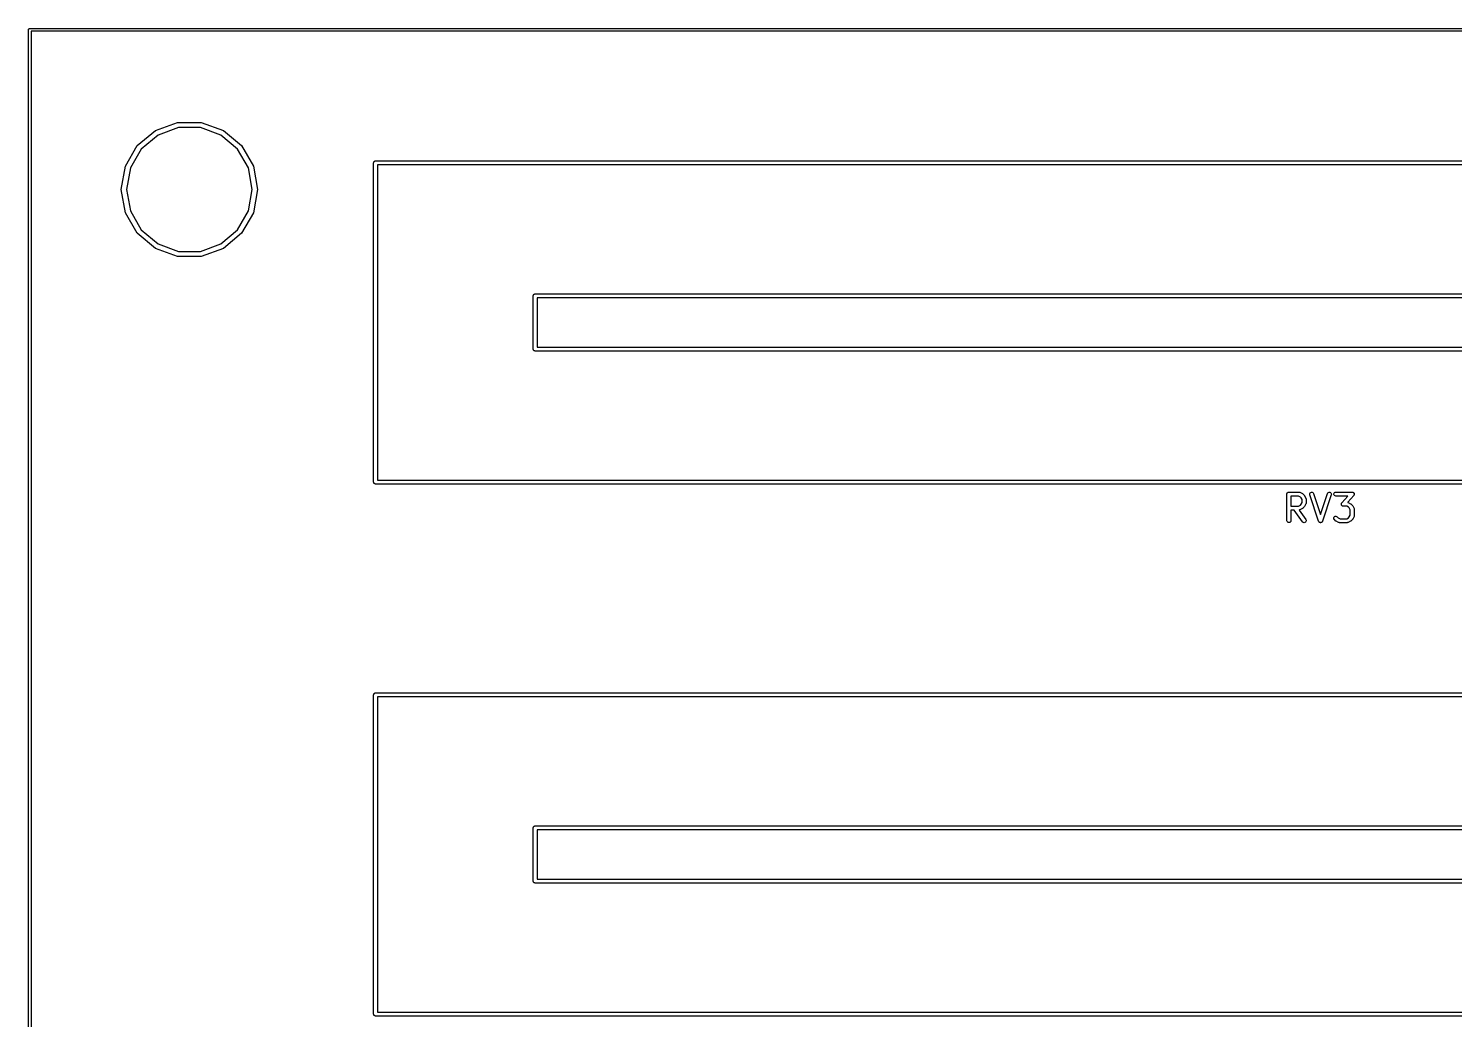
# Model space of a CAD drawing. Extents: x 21 to 201, y -164 to -39.
# Drawn here: x 20.9 to 74.6, y -76.2 to -39 of the extents above; entities that cross this region are included whole.
import ezdxf

# ---------------------------------------------------------------- set-up
doc = ezdxf.new("R2010")
doc.units = 0
doc.header["$MEASUREMENT"] = 0
doc.layers.add('BLACK', color=7, linetype='CONTINUOUS')

msp = doc.modelspace()

# ---------------------------------------------------------------- linework, layer by layer
at = {"layer": 'Black'}
for p, q in [((20.95, -39), (20.9508, -38.9957)), ((20.95, -164), (20.95, -39)), ((20.9508, -38.9913), (20.9523, -38.9872)), ((20.9508, -38.9957), (20.9508, -38.9913)), ((20.9523, -38.9872), (20.953, -38.9829)), ((20.953, -38.9829), (20.9552, -38.9791)), ((20.9552, -38.9791), (20.9567, -38.975)), ((20.9567, -38.975), (20.9595, -38.9716)), ((20.9595, -38.9716), (20.9617, -38.9679)), ((20.9617, -38.9679), (20.965, -38.965)), ((20.965, -38.965), (20.9679, -38.9617)), ((20.9679, -38.9617), (20.9716, -38.9595)), ((20.9716, -38.9595), (20.975, -38.9567)), ((20.975, -38.9567), (20.9791, -38.9552)), ((20.9791, -38.9552), (20.9829, -38.953)), ((20.9829, -38.953), (20.9872, -38.9523)), ((20.9872, -38.9523), (20.9913, -38.9508)), ((20.9913, -38.9508), (20.9957, -38.9508)), ((20.9957, -38.9508), (21, -38.95)), ((21, -38.95), (201, -38.95)), ((21.05, -39.05), (21.05, -163.95)), ((200.95, -39.05), (21.05, -39.05)), ((25.0372, -43.353), (25.7189, -42.7811)), ((25.7189, -42.7811), (26.5551, -42.4767)), ((26.5898, -42.6737), (25.8189, -42.9543)), ((26.5551, -42.4767), (27.4449, -42.4767)), ((27.4102, -42.6737), (26.5898, -42.6737)), ((28.1811, -42.9543), (27.4102, -42.6737)), ((27.4449, -42.4767), (28.2811, -42.7811)), ((28.2811, -42.7811), (28.9628, -43.353)), ((24.5923, -44.1237), (25.0372, -43.353)), ((25.8189, -42.9543), (25.1904, -43.4816)), ((28.8096, -43.4816), (28.1811, -42.9543)), ((28.9628, -43.353), (29.4077, -44.1237)), ((25.1904, -43.4816), (24.7802, -44.1921)), ((29.2198, -44.1921), (28.8096, -43.4816)), ((33.935, -43.9625), (33.9393, -43.9575)), ((33.9393, -43.9575), (33.9425, -43.9518)), ((33.9425, -43.9518), (33.9476, -43.9476)), ((33.9476, -43.9476), (33.9518, -43.9425)), ((33.9518, -43.9425), (33.9575, -43.9393)), ((33.9575, -43.9393), (33.9625, -43.935)), ((33.9625, -43.935), (33.9687, -43.9328)), ((33.9687, -43.9328), (33.9743, -43.9295)), ((33.9743, -43.9295), (33.9808, -43.9284)), ((33.9808, -43.9284), (33.987, -43.9261)), ((33.987, -43.9261), (33.9935, -43.9261)), ((33.9935, -43.9261), (34, -43.925)), ((34, -43.925), (96, -43.925)), ((24.4378, -45), (24.5923, -44.1237)), ((24.7802, -44.1921), (24.6378, -45)), ((29.3622, -45), (29.2198, -44.1921)), ((29.4077, -44.1237), (29.5622, -45)), ((33.925, -44), (33.9261, -43.9935)), ((33.925, -56), (33.925, -44)), ((33.9261, -43.987), (33.9284, -43.9808)), ((33.9261, -43.9935), (33.9261, -43.987)), ((33.9284, -43.9808), (33.9295, -43.9743)), ((33.9295, -43.9743), (33.9328, -43.9687)), ((33.9328, -43.9687), (33.935, -43.9625)), ((95.925, -44.075), (34.075, -44.075)), ((34.075, -44.075), (34.075, -55.925)), ((24.5923, -45.8763), (24.4378, -45)), ((24.6378, -45), (24.7802, -45.8079)), ((29.2198, -45.8079), (29.3622, -45)), ((29.5622, -45), (29.4077, -45.8763)), ((25.0372, -46.647), (24.5923, -45.8763)), ((24.7802, -45.8079), (25.1904, -46.5184)), ((28.8096, -46.5184), (29.2198, -45.8079)), ((29.4077, -45.8763), (28.9628, -46.647)), ((25.1904, -46.5184), (25.8189, -47.0457)), ((28.1811, -47.0457), (28.8096, -46.5184)), ((25.7189, -47.2189), (25.0372, -46.647)), ((25.8189, -47.0457), (26.5898, -47.3263)), ((27.4102, -47.3263), (28.1811, -47.0457)), ((28.9628, -46.647), (28.2811, -47.2189)), ((26.5551, -47.5233), (25.7189, -47.2189)), ((27.4449, -47.5233), (26.5551, -47.5233)), ((26.5898, -47.3263), (27.4102, -47.3263)), ((28.2811, -47.2189), (27.4449, -47.5233)), ((39.925, -49), (39.9261, -48.9935)), ((39.925, -51), (39.925, -49)), ((39.9261, -48.987), (39.9284, -48.9808)), ((39.9261, -48.9935), (39.9261, -48.987)), ((39.9284, -48.9808), (39.9295, -48.9743)), ((39.9295, -48.9743), (39.9328, -48.9687)), ((39.9328, -48.9687), (39.935, -48.9625)), ((39.935, -48.9625), (39.9393, -48.9575)), ((39.9393, -48.9575), (39.9425, -48.9518)), ((39.9425, -48.9518), (39.9476, -48.9476)), ((39.9476, -48.9476), (39.9518, -48.9425)), ((39.9518, -48.9425), (39.9575, -48.9393)), ((39.9575, -48.9393), (39.9625, -48.935)), ((39.9625, -48.935), (39.9687, -48.9328)), ((39.9687, -48.9328), (39.9743, -48.9295)), ((39.9743, -48.9295), (39.9808, -48.9284)), ((39.9808, -48.9284), (39.987, -48.9261)), ((39.987, -48.9261), (39.9935, -48.9261)), ((39.9935, -48.9261), (40, -48.925)), ((40, -48.925), (90, -48.925)), ((40.075, -49.075), (40.075, -50.925)), ((89.925, -49.075), (40.075, -49.075)), ((40.075, -50.925), (89.925, -50.925)), ((39.9261, -51.0065), (39.925, -51)), ((39.9261, -51.013), (39.9261, -51.0065)), ((39.9284, -51.0192), (39.9261, -51.013)), ((39.9295, -51.0257), (39.9284, -51.0192)), ((39.9328, -51.0313), (39.9295, -51.0257)), ((39.935, -51.0375), (39.9328, -51.0313)), ((39.9393, -51.0425), (39.935, -51.0375)), ((39.9425, -51.0482), (39.9393, -51.0425)), ((39.9476, -51.0524), (39.9425, -51.0482)), ((39.9518, -51.0575), (39.9476, -51.0524)), ((39.9575, -51.0607), (39.9518, -51.0575)), ((39.9625, -51.065), (39.9575, -51.0607)), ((39.9687, -51.0672), (39.9625, -51.065)), ((39.9743, -51.0705), (39.9687, -51.0672)), ((39.9808, -51.0716), (39.9743, -51.0705)), ((39.987, -51.0739), (39.9808, -51.0716)), ((39.9935, -51.0739), (39.987, -51.0739)), ((40, -51.075), (39.9935, -51.0739)), ((90, -51.075), (40, -51.075)), ((33.9261, -56.0065), (33.925, -56)), ((33.9261, -56.013), (33.9261, -56.0065)), ((33.9284, -56.0192), (33.9261, -56.013)), ((33.9295, -56.0257), (33.9284, -56.0192)), ((33.9328, -56.0313), (33.9295, -56.0257)), ((33.935, -56.0375), (33.9328, -56.0313)), ((33.9393, -56.0425), (33.935, -56.0375)), ((33.9425, -56.0482), (33.9393, -56.0425)), ((33.9476, -56.0524), (33.9425, -56.0482)), ((33.9518, -56.0575), (33.9476, -56.0524)), ((33.9575, -56.0607), (33.9518, -56.0575)), ((33.9625, -56.065), (33.9575, -56.0607)), ((33.9687, -56.0672), (33.9625, -56.065)), ((33.9743, -56.0705), (33.9687, -56.0672)), ((33.9808, -56.0716), (33.9743, -56.0705)), ((33.987, -56.0739), (33.9808, -56.0716)), ((33.9935, -56.0739), (33.987, -56.0739)), ((34, -56.075), (33.9935, -56.0739)), ((34.5, -56.075), (34, -56.075)), ((34.075, -55.925), (34.5, -55.925)), ((34.5, -55.925), (95.925, -55.925)), ((96, -56.075), (34.5, -56.075)), ((68.2583, -56.4524), (68.2595, -56.4459)), ((68.2583, -57.4524), (68.2583, -56.4524)), ((68.2595, -56.4394), (68.2617, -56.4332)), ((68.2595, -56.4459), (68.2595, -56.4394)), ((68.2617, -56.4332), (68.2629, -56.4267)), ((68.2629, -56.4267), (68.2661, -56.421)), ((68.2661, -56.421), (68.2684, -56.4149)), ((68.2684, -56.4149), (68.2726, -56.4099)), ((68.2726, -56.4099), (68.2759, -56.4042)), ((68.2759, -56.4042), (68.2809, -56.4)), ((68.2809, -56.4), (68.2851, -56.3949)), ((68.2851, -56.3949), (68.2908, -56.3916)), ((68.2908, -56.3916), (68.2958, -56.3874)), ((68.2958, -56.3874), (68.302, -56.3852)), ((68.302, -56.3852), (68.3077, -56.3819)), ((68.3077, -56.3819), (68.3141, -56.3808)), ((68.3141, -56.3808), (68.3203, -56.3785)), ((68.3203, -56.3785), (68.3269, -56.3785)), ((68.3269, -56.3785), (68.3333, -56.3774)), ((68.3333, -56.3774), (68.7143, -56.3774)), ((68.4083, -56.5274), (68.4083, -56.9012)), ((68.6966, -56.5274), (68.4083, -56.5274)), ((68.7651, -56.5616), (68.6966, -56.5274)), ((68.7143, -56.3774), (68.7185, -56.3781)), ((68.7185, -56.3781), (68.7229, -56.3779)), ((68.7229, -56.3779), (68.7313, -56.3804)), ((68.7313, -56.3804), (68.7399, -56.3819)), ((68.7399, -56.3819), (68.7437, -56.3841)), ((68.7437, -56.3841), (68.7478, -56.3853)), ((68.7478, -56.3853), (68.8431, -56.4329)), ((68.7955, -56.592), (68.7651, -56.5616)), ((68.8298, -56.6606), (68.7955, -56.592)), ((68.7955, -56.8365), (68.8298, -56.768)), ((68.8298, -56.768), (68.8298, -56.6606)), ((68.8431, -56.4329), (68.8527, -56.4401)), ((68.8527, -56.4401), (68.8626, -56.447)), ((68.8626, -56.447), (68.9102, -56.4946)), ((68.9102, -56.4946), (68.9171, -56.5044)), ((68.9171, -56.5044), (68.9242, -56.5141)), ((68.9242, -56.5141), (68.9718, -56.6093)), ((68.9718, -56.8193), (68.9242, -56.9145)), ((68.9718, -56.6093), (68.9731, -56.6135)), ((68.9731, -56.8151), (68.9718, -56.8193)), ((68.9731, -56.6135), (68.9752, -56.6172)), ((68.9752, -56.8114), (68.9731, -56.8151)), ((68.9752, -56.6172), (68.9768, -56.6259)), ((68.9768, -56.8027), (68.9752, -56.8114)), ((68.9768, -56.6259), (68.9793, -56.6343)), ((68.9793, -56.7943), (68.9768, -56.8027)), ((68.9793, -56.6343), (68.979, -56.6386)), ((68.979, -56.6386), (68.9798, -56.6429)), ((68.9798, -56.7857), (68.979, -56.79)), ((68.979, -56.79), (68.9793, -56.7943)), ((68.9798, -56.6429), (68.9798, -56.7857)), ((69.1155, -56.4503), (69.1207, -56.4248)), ((69.1193, -56.4761), (69.1155, -56.4503)), ((69.4527, -57.4761), (69.1193, -56.4761)), ((69.1207, -56.4248), (69.1344, -56.4026)), ((69.1344, -56.4026), (69.1548, -56.3864)), ((69.1548, -56.3864), (69.1795, -56.3782)), ((69.1795, -56.3782), (69.2055, -56.3789)), ((69.2055, -56.3789), (69.2297, -56.3885)), ((69.2297, -56.3885), (69.2492, -56.4058)), ((69.2492, -56.4058), (69.2616, -56.4287)), ((69.2616, -56.4287), (69.5238, -57.2152)), ((69.5238, -57.2152), (69.786, -56.4287)), ((69.9283, -56.4761), (69.595, -57.4761)), ((69.786, -56.4287), (69.7984, -56.4058)), ((69.7984, -56.4058), (69.8179, -56.3885)), ((69.8179, -56.3885), (69.8421, -56.3789)), ((69.8421, -56.3789), (69.8681, -56.3782)), ((69.8681, -56.3782), (69.8929, -56.3864)), ((69.8929, -56.3864), (69.9133, -56.4026)), ((69.9133, -56.4026), (69.9269, -56.4248)), ((69.9269, -56.4248), (69.9321, -56.4503)), ((69.9321, -56.4503), (69.9283, -56.4761)), ((70.0214, -56.4394), (70.0303, -56.4149)), ((70.0214, -56.4654), (70.0214, -56.4394)), ((70.0303, -56.4899), (70.0214, -56.4654)), ((70.0303, -56.4149), (70.047, -56.3949)), ((70.047, -56.5098), (70.0303, -56.4899)), ((70.047, -56.3949), (70.0696, -56.3819)), ((70.0696, -56.5229), (70.047, -56.5098)), ((70.0696, -56.3819), (70.0952, -56.3774)), ((70.0952, -56.5274), (70.0696, -56.5229)), ((70.0952, -56.3774), (70.7143, -56.3774)), ((70.549, -56.5274), (70.0952, -56.5274)), ((70.3071, -56.8203), (70.3096, -56.8134)), ((70.3071, -56.8261), (70.3071, -56.8203)), ((70.3096, -56.8134), (70.311, -56.8062)), ((70.311, -56.8062), (70.314, -56.8013)), ((70.314, -56.8013), (70.316, -56.7958)), ((70.316, -56.7958), (70.3207, -56.7902)), ((70.3207, -56.7902), (70.3245, -56.7839)), ((70.3245, -56.7839), (70.549, -56.5274)), ((70.7707, -56.5018), (70.5432, -56.7618)), ((70.5432, -56.7618), (70.5495, -56.7629)), ((70.5495, -56.7629), (70.5532, -56.765)), ((70.5532, -56.765), (70.5574, -56.7663)), ((70.5574, -56.7663), (70.6526, -56.8139)), ((70.6526, -56.8139), (70.6622, -56.821)), ((70.6622, -56.821), (70.6721, -56.8279)), ((70.7143, -56.3774), (70.7215, -56.3787)), ((70.7215, -56.3787), (70.7288, -56.3788)), ((70.7288, -56.3788), (70.7342, -56.3809)), ((70.7342, -56.3809), (70.7399, -56.3819)), ((70.7399, -56.3819), (70.7463, -56.3856)), ((70.7463, -56.3856), (70.7531, -56.3882)), ((70.7531, -56.3882), (70.7575, -56.392)), ((70.7575, -56.392), (70.7625, -56.3949)), ((70.7625, -56.3949), (70.7672, -56.4005)), ((70.7672, -56.4005), (70.7727, -56.4054)), ((70.7745, -56.4955), (70.7707, -56.5018)), ((70.7727, -56.4054), (70.7755, -56.4104)), ((70.7792, -56.4899), (70.7745, -56.4955)), ((70.7755, -56.4104), (70.7792, -56.4149)), ((70.7792, -56.4149), (70.7817, -56.4218)), ((70.7812, -56.4844), (70.7792, -56.4899)), ((70.7842, -56.4795), (70.7812, -56.4844)), ((70.7817, -56.4218), (70.7853, -56.4282)), ((70.7856, -56.4723), (70.7842, -56.4795)), ((70.7853, -56.4282), (70.7862, -56.4339)), ((70.7881, -56.4654), (70.7856, -56.4723)), ((70.7862, -56.4339), (70.7881, -56.4394)), ((70.7881, -56.4394), (70.7881, -56.4467)), ((70.7881, -56.4467), (70.7893, -56.4539)), ((70.7893, -56.4539), (70.7881, -56.4596)), ((70.7881, -56.4596), (70.7881, -56.4654)), ((68.4083, -56.9012), (68.6966, -56.9012)), ((68.5324, -57.0512), (68.4083, -57.0512)), ((68.4083, -57.0512), (68.4083, -57.4524)), ((68.8433, -57.4954), (68.5324, -57.0512)), ((68.6966, -56.9012), (68.7651, -56.8669)), ((68.7185, -57.0504), (68.7153, -57.051)), ((68.7153, -57.051), (68.9662, -57.4094)), ((68.7229, -57.0507), (68.7185, -57.0504)), ((68.7313, -57.0482), (68.7229, -57.0507)), ((68.7399, -57.0467), (68.7313, -57.0482)), ((68.7437, -57.0445), (68.7399, -57.0467)), ((68.7478, -57.0433), (68.7437, -57.0445)), ((68.8431, -56.9957), (68.7478, -57.0433)), ((68.7651, -56.8669), (68.7955, -56.8365)), ((68.8527, -56.9885), (68.8431, -56.9957)), ((68.8626, -56.9816), (68.8527, -56.9885)), ((68.9102, -56.934), (68.8626, -56.9816)), ((68.9171, -56.9242), (68.9102, -56.934)), ((68.9242, -56.9145), (68.9171, -56.9242)), ((70.0205, -57.3637), (70.0228, -57.3377)), ((70.0228, -57.3377), (70.0338, -57.3141)), ((70.0338, -57.3141), (70.0522, -57.2957)), ((70.0522, -57.2957), (70.0758, -57.2847)), ((70.0758, -57.2847), (70.1018, -57.2824)), ((70.1018, -57.2824), (70.1269, -57.2892)), ((70.1269, -57.2892), (70.1483, -57.3041)), ((70.1483, -57.3041), (70.1873, -57.3431)), ((70.1873, -57.3431), (70.2558, -57.3774)), ((70.306, -56.8318), (70.3071, -56.8261)), ((70.3071, -56.839), (70.306, -56.8318)), ((70.3071, -56.8464), (70.3071, -56.839)), ((70.3091, -56.8518), (70.3071, -56.8464)), ((70.31, -56.8575), (70.3091, -56.8518)), ((70.3135, -56.8639), (70.31, -56.8575)), ((70.316, -56.8708), (70.3135, -56.8639)), ((70.3197, -56.8753), (70.316, -56.8708)), ((70.3225, -56.8803), (70.3197, -56.8753)), ((70.328, -56.8852), (70.3225, -56.8803)), ((70.3327, -56.8908), (70.328, -56.8852)), ((70.3378, -56.8937), (70.3327, -56.8908)), ((70.3421, -56.8975), (70.3378, -56.8937)), ((70.349, -56.9001), (70.3421, -56.8975)), ((70.3553, -56.9038), (70.349, -56.9001)), ((70.361, -56.9048), (70.3553, -56.9038)), ((70.3664, -56.9069), (70.361, -56.9048)), ((70.3737, -56.9071), (70.3664, -56.9069)), ((70.381, -56.9083), (70.3737, -56.9071)), ((70.5061, -56.9083), (70.381, -56.9083)), ((70.5746, -56.9426), (70.5061, -56.9083)), ((70.5061, -57.3774), (70.5746, -57.3431)), ((70.605, -56.973), (70.5746, -56.9426)), ((70.5746, -57.3431), (70.605, -57.3127)), ((70.6393, -57.0415), (70.605, -56.973)), ((70.605, -57.3127), (70.6393, -57.2442)), ((70.6393, -57.2442), (70.6393, -57.0415)), ((70.6721, -56.8279), (70.7197, -56.8755)), ((70.7197, -56.8755), (70.7266, -56.8854)), ((70.7266, -56.8854), (70.7337, -56.895)), ((70.7337, -56.895), (70.7814, -56.9903)), ((70.7814, -57.2954), (70.7337, -57.3907)), ((70.7814, -56.9903), (70.7826, -56.9944)), ((70.7826, -57.2913), (70.7814, -57.2954)), ((70.7826, -56.9944), (70.7848, -56.9982)), ((70.7848, -57.2876), (70.7826, -57.2913)), ((70.7848, -56.9982), (70.7863, -57.0068)), ((70.7863, -57.2789), (70.7848, -57.2876)), ((70.7863, -57.0068), (70.7888, -57.0152)), ((70.7888, -57.2705), (70.7863, -57.2789)), ((70.7888, -57.0152), (70.7885, -57.0196)), ((70.7885, -57.0196), (70.7893, -57.0238)), ((70.7893, -57.2619), (70.7885, -57.2662)), ((70.7885, -57.2662), (70.7888, -57.2705)), ((70.7893, -57.0238), (70.7893, -57.2619)), ((68.2629, -57.478), (68.2583, -57.4524)), ((68.2759, -57.5006), (68.2629, -57.478)), ((68.2958, -57.5173), (68.2759, -57.5006)), ((68.3203, -57.5262), (68.2958, -57.5173)), ((68.3464, -57.5262), (68.3203, -57.5262)), ((68.3708, -57.5173), (68.3464, -57.5262)), ((68.3908, -57.5006), (68.3708, -57.5173)), ((68.4038, -57.478), (68.3908, -57.5006)), ((68.4083, -57.4524), (68.4038, -57.478)), ((68.8617, -57.5138), (68.8433, -57.4954)), ((68.8853, -57.5248), (68.8617, -57.5138)), ((68.9113, -57.5271), (68.8853, -57.5248)), ((68.9364, -57.5204), (68.9113, -57.5271)), ((68.9578, -57.5054), (68.9364, -57.5204)), ((68.9727, -57.4841), (68.9578, -57.5054)), ((68.9662, -57.4094), (68.9772, -57.433)), ((68.9795, -57.4589), (68.9727, -57.4841)), ((68.9772, -57.433), (68.9795, -57.4589)), ((69.4536, -57.4779), (69.4527, -57.4761)), ((69.4541, -57.4799), (69.4536, -57.4779)), ((69.4598, -57.4893), (69.4541, -57.4799)), ((69.4651, -57.499), (69.4598, -57.4893)), ((69.4666, -57.5004), (69.4651, -57.499)), ((69.4677, -57.5021), (69.4666, -57.5004)), ((69.4763, -57.509), (69.4677, -57.5021)), ((69.4845, -57.5163), (69.4763, -57.509)), ((69.4865, -57.517), (69.4845, -57.5163)), ((69.4881, -57.5183), (69.4865, -57.517)), ((69.4985, -57.5218), (69.4881, -57.5183)), ((69.5088, -57.5259), (69.4985, -57.5218)), ((69.5108, -57.5259), (69.5088, -57.5259)), ((69.5128, -57.5266), (69.5108, -57.5259)), ((69.5238, -57.5263), (69.5128, -57.5266)), ((69.5348, -57.5266), (69.5238, -57.5263)), ((69.5368, -57.5259), (69.5348, -57.5266)), ((69.5388, -57.5259), (69.5368, -57.5259)), ((69.5491, -57.5218), (69.5388, -57.5259)), ((69.5595, -57.5183), (69.5491, -57.5218)), ((69.5611, -57.517), (69.5595, -57.5183)), ((69.5631, -57.5163), (69.5611, -57.517)), ((69.5713, -57.509), (69.5631, -57.5163)), ((69.5799, -57.5021), (69.5713, -57.509)), ((69.581, -57.5004), (69.5799, -57.5021)), ((69.5826, -57.499), (69.581, -57.5004)), ((69.5878, -57.4893), (69.5826, -57.499)), ((69.5936, -57.4799), (69.5878, -57.4893)), ((69.594, -57.4779), (69.5936, -57.4799)), ((69.595, -57.4761), (69.594, -57.4779)), ((70.0273, -57.3888), (70.0205, -57.3637)), ((70.0422, -57.4102), (70.0273, -57.3888)), ((70.0898, -57.4578), (70.0422, -57.4102)), ((70.0997, -57.4647), (70.0898, -57.4578)), ((70.1093, -57.4718), (70.0997, -57.4647)), ((70.2046, -57.5195), (70.1093, -57.4718)), ((70.2087, -57.5207), (70.2046, -57.5195)), ((70.2124, -57.5229), (70.2087, -57.5207)), ((70.2211, -57.5244), (70.2124, -57.5229)), ((70.2295, -57.5269), (70.2211, -57.5244)), ((70.2338, -57.5266), (70.2295, -57.5269)), ((70.2381, -57.5274), (70.2338, -57.5266)), ((70.5238, -57.5274), (70.2381, -57.5274)), ((70.2558, -57.3774), (70.5061, -57.3774)), ((70.5281, -57.5266), (70.5238, -57.5274)), ((70.5324, -57.5269), (70.5281, -57.5266)), ((70.5408, -57.5244), (70.5324, -57.5269)), ((70.5495, -57.5229), (70.5408, -57.5244)), ((70.5532, -57.5207), (70.5495, -57.5229)), ((70.5574, -57.5195), (70.5532, -57.5207)), ((70.6526, -57.4718), (70.5574, -57.5195)), ((70.6622, -57.4647), (70.6526, -57.4718)), ((70.6721, -57.4578), (70.6622, -57.4647)), ((70.7197, -57.4102), (70.6721, -57.4578)), ((70.7266, -57.4003), (70.7197, -57.4102)), ((70.7337, -57.3907), (70.7266, -57.4003)), ((33.925, -64), (33.9261, -63.9935)), ((33.925, -76), (33.925, -64)), ((33.9261, -63.987), (33.9284, -63.9808)), ((33.9261, -63.9935), (33.9261, -63.987)), ((33.9284, -63.9808), (33.9295, -63.9743)), ((33.9295, -63.9743), (33.9328, -63.9687)), ((33.9328, -63.9687), (33.935, -63.9625)), ((33.935, -63.9625), (33.9393, -63.9575)), ((33.9393, -63.9575), (33.9425, -63.9518)), ((33.9425, -63.9518), (33.9476, -63.9476)), ((33.9476, -63.9476), (33.9518, -63.9425)), ((33.9518, -63.9425), (33.9575, -63.9393)), ((33.9575, -63.9393), (33.9625, -63.935)), ((33.9625, -63.935), (33.9687, -63.9328)), ((33.9687, -63.9328), (33.9743, -63.9295)), ((33.9743, -63.9295), (33.9808, -63.9284)), ((33.9808, -63.9284), (33.987, -63.9261)), ((33.987, -63.9261), (33.9935, -63.9261)), ((33.9935, -63.9261), (34, -63.925)), ((34, -63.925), (96, -63.925)), ((95.925, -64.075), (34.075, -64.075)), ((34.075, -64.075), (34.075, -75.925)), ((39.925, -69), (39.9261, -68.9935)), ((39.925, -71), (39.925, -69)), ((39.9261, -68.987), (39.9284, -68.9808)), ((39.9261, -68.9935), (39.9261, -68.987)), ((39.9284, -68.9808), (39.9295, -68.9743)), ((39.9295, -68.9743), (39.9328, -68.9687)), ((39.9328, -68.9687), (39.935, -68.9625)), ((39.935, -68.9625), (39.9393, -68.9575)), ((39.9393, -68.9575), (39.9425, -68.9518)), ((39.9425, -68.9518), (39.9476, -68.9476)), ((39.9476, -68.9476), (39.9518, -68.9425)), ((39.9518, -68.9425), (39.9575, -68.9393)), ((39.9575, -68.9393), (39.9625, -68.935)), ((39.9625, -68.935), (39.9687, -68.9328)), ((39.9687, -68.9328), (39.9743, -68.9295)), ((39.9743, -68.9295), (39.9808, -68.9284)), ((39.9808, -68.9284), (39.987, -68.9261)), ((39.987, -68.9261), (39.9935, -68.9261)), ((39.9935, -68.9261), (40, -68.925)), ((40, -68.925), (90, -68.925)), ((40.075, -69.075), (40.075, -70.925)), ((89.925, -69.075), (40.075, -69.075)), ((39.9261, -71.0065), (39.925, -71)), ((39.9261, -71.013), (39.9261, -71.0065)), ((39.9284, -71.0192), (39.9261, -71.013)), ((39.9295, -71.0257), (39.9284, -71.0192)), ((39.9328, -71.0313), (39.9295, -71.0257)), ((39.935, -71.0375), (39.9328, -71.0313)), ((39.9393, -71.0425), (39.935, -71.0375)), ((39.9425, -71.0482), (39.9393, -71.0425)), ((39.9476, -71.0524), (39.9425, -71.0482)), ((39.9518, -71.0575), (39.9476, -71.0524)), ((39.9575, -71.0607), (39.9518, -71.0575)), ((39.9625, -71.065), (39.9575, -71.0607)), ((39.9687, -71.0672), (39.9625, -71.065)), ((39.9743, -71.0705), (39.9687, -71.0672)), ((39.9808, -71.0716), (39.9743, -71.0705)), ((39.987, -71.0739), (39.9808, -71.0716)), ((39.9935, -71.0739), (39.987, -71.0739)), ((40, -71.075), (39.9935, -71.0739)), ((90, -71.075), (40, -71.075)), ((40.075, -70.925), (89.925, -70.925)), ((33.9261, -76.0065), (33.925, -76)), ((33.9261, -76.013), (33.9261, -76.0065)), ((33.9284, -76.0192), (33.9261, -76.013)), ((33.9295, -76.0257), (33.9284, -76.0192)), ((33.9328, -76.0313), (33.9295, -76.0257)), ((33.935, -76.0375), (33.9328, -76.0313)), ((33.9393, -76.0425), (33.935, -76.0375)), ((33.9425, -76.0482), (33.9393, -76.0425)), ((33.9476, -76.0524), (33.9425, -76.0482)), ((33.9518, -76.0575), (33.9476, -76.0524)), ((33.9575, -76.0607), (33.9518, -76.0575)), ((33.9625, -76.065), (33.9575, -76.0607)), ((33.9687, -76.0672), (33.9625, -76.065)), ((33.9743, -76.0705), (33.9687, -76.0672)), ((33.9808, -76.0716), (33.9743, -76.0705)), ((33.987, -76.0739), (33.9808, -76.0716)), ((33.9935, -76.0739), (33.987, -76.0739)), ((34, -76.075), (33.9935, -76.0739)), ((34.5, -76.075), (34, -76.075)), ((34.075, -75.925), (34.5, -75.925)), ((34.5, -75.925), (95.925, -75.925)), ((96, -76.075), (34.5, -76.075))]:
    msp.add_line(p, q, dxfattribs=at)

doc.saveas('drawing.dxf')
